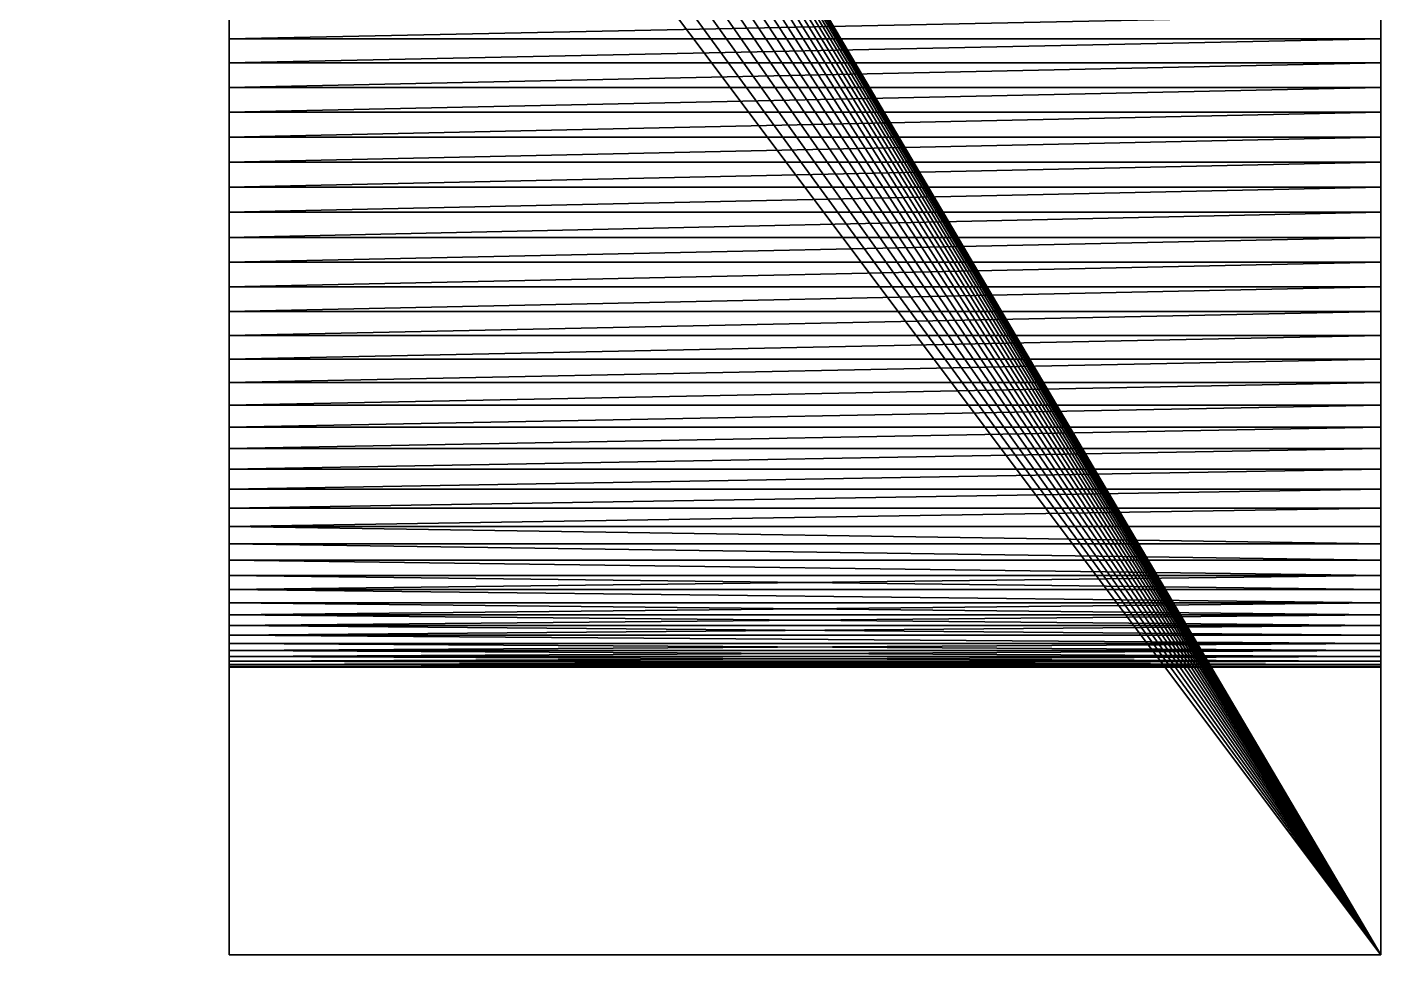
# Model space of a CAD drawing. Header units: millimetres. Extents: x 2854 to 3045, y 1707 to 1839.
# Drawn here: x 2925.227 to 2928.753, y 1801.224 to 1803.641 of the extents above; entities that cross this region are included whole.
import ezdxf

# ---------------------------------------------------------------- set-up
doc = ezdxf.new("R2010")
doc.units = ezdxf.units.MM

# ---------------------------------------------------------------- blocks, each defined once
blk = doc.blocks.new('Mastil_3_AUX')
at = {"color": 250, "true_color": 0x1e1e1e}
for p, q in [((19, 9.5), (12.8981, 9.5)), ((19, 9.5, 10), (12.8981, 9.5, 10)), ((16.7401, 6.5, 3.7773), (16.7401, 9.5, 3.7773)), ((17.2599, 6.5, 6.2227), (17.2599, 9.5, 6.2227)), ((18.0113, 6.5, 4.2653), (18.0113, 9.5, 4.2653)), ((19, 9.5), (19, 6.5)), ((19, 9.5, 10), (19, 6.5, 10)), ((19, 9.5), (19, 9.5, 10)), ((19, 6.5), (15, 6.5)), ((19, 6.5, 10), (15, 6.5, 10)), ((19, 6.5), (19, 6.5, 10))]:
    blk.add_line(p, q, dxfattribs=at)
for p, q in [((16.6137, 6.5, 6.1888), (16.6137, 9.5, 6.1888)), ((16.6137, 6.5, 3.8112), (16.6137, 9.5, 3.8112)), ((16.6765, 6.5, 6.2074), (16.6765, 9.5, 6.2074)), ((16.6765, 6.5, 3.7926), (16.6765, 9.5, 3.7926)), ((16.7401, 6.5, 6.2227), (16.7401, 9.5, 6.2227)), ((16.8045, 6.5, 6.2346), (16.8045, 9.5, 6.2346)), ((16.8045, 6.5, 3.7654), (16.8045, 9.5, 3.7654)), ((16.8693, 6.5, 6.2432), (16.8693, 9.5, 6.2432)), ((16.8693, 6.5, 3.7568), (16.8693, 9.5, 3.7568)), ((16.9346, 6.5, 6.2483), (16.9346, 9.5, 6.2483)), ((16.9346, 6.5, 3.7517), (16.9346, 9.5, 3.7517)), ((17, 6.5, 6.25), (17, 9.5, 6.25)), ((17, 6.5, 3.75), (17, 9.5, 3.75)), ((17.0654, 6.5, 6.2483), (17.0654, 9.5, 6.2483)), ((17.0654, 6.5, 3.7517), (17.0654, 9.5, 3.7517)), ((17.1307, 6.5, 6.2432), (17.1307, 9.5, 6.2432)), ((17.1307, 6.5, 3.7568), (17.1307, 9.5, 3.7568)), ((17.1955, 6.5, 6.2346), (17.1955, 9.5, 6.2346)), ((17.1955, 6.5, 3.7654), (17.1955, 9.5, 3.7654)), ((17.2599, 6.5, 3.7773), (17.2599, 9.5, 3.7773)), ((17.3235, 6.5, 6.2074), (17.3235, 9.5, 6.2074)), ((17.3235, 6.5, 3.7926), (17.3235, 9.5, 3.7926)), ((17.3863, 6.5, 6.1888), (17.3863, 9.5, 6.1888)), ((17.3863, 6.5, 3.8112), (17.3863, 9.5, 3.8112)), ((17.448, 6.5, 6.167), (17.448, 9.5, 6.167)), ((17.448, 6.5, 3.833), (17.448, 9.5, 3.833)), ((17.5084, 6.5, 6.1419), (17.5084, 9.5, 6.1419)), ((17.5084, 6.5, 3.8581), (17.5084, 9.5, 3.8581)), ((17.5675, 6.5, 6.1138), (17.5675, 9.5, 6.1138)), ((17.5675, 6.5, 3.8862), (17.5675, 9.5, 3.8862)), ((17.625, 6.5, 3.9175), (17.625, 9.5, 3.9175)), ((17.6808, 6.5, 6.0483), (17.6808, 9.5, 6.0483)), ((17.6808, 6.5, 3.9517), (17.6808, 9.5, 3.9517)), ((17.7347, 6.5, 6.0113), (17.7347, 9.5, 6.0113)), ((17.7347, 6.5, 3.9887), (17.7347, 9.5, 3.9887)), ((17.7867, 6.5, 5.9714), (17.7867, 9.5, 5.9714)), ((17.7867, 6.5, 4.0286), (17.7867, 9.5, 4.0286)), ((17.8364, 6.5, 5.9289), (17.8364, 9.5, 5.9289)), ((17.8364, 6.5, 4.0711), (17.8364, 9.5, 4.0711)), ((17.8839, 6.5, 5.8839), (17.8839, 9.5, 5.8839)), ((17.8839, 6.5, 4.1161), (17.8839, 9.5, 4.1161)), ((17.9289, 6.5, 5.8364), (17.9289, 9.5, 5.8364)), ((17.9289, 6.5, 4.1636), (17.9289, 9.5, 4.1636)), ((17.9714, 6.5, 5.7867), (17.9714, 9.5, 5.7867)), ((17.9714, 6.5, 4.2133), (17.9714, 9.5, 4.2133)), ((18.0113, 6.5, 5.7347), (18.0113, 9.5, 5.7347)), ((18.0483, 6.5, 5.6808), (18.0483, 9.5, 5.6808)), ((18.0483, 6.5, 4.3192), (18.0483, 9.5, 4.3192)), ((18.0825, 6.5, 5.625), (18.0825, 9.5, 5.625)), ((18.0825, 6.5, 4.375), (18.0825, 9.5, 4.375)), ((18.1138, 6.5, 5.5675), (18.1138, 9.5, 5.5675)), ((18.1138, 6.5, 4.4325), (18.1138, 9.5, 4.4325)), ((18.1419, 6.5, 5.5084), (18.1419, 9.5, 5.5084)), ((18.1419, 6.5, 4.4916), (18.1419, 9.5, 4.4916)), ((18.167, 6.5, 5.448), (18.167, 9.5, 5.448)), ((18.167, 6.5, 4.552), (18.167, 9.5, 4.552)), ((18.1888, 6.5, 5.3863), (18.1888, 9.5, 5.3863)), ((18.1888, 6.5, 4.6137), (18.1888, 9.5, 4.6137)), ((18.2074, 6.5, 5.3235), (18.2074, 9.5, 5.3235)), ((18.2074, 6.5, 4.6765), (18.2074, 9.5, 4.6765)), ((18.2227, 6.5, 5.2599), (18.2227, 9.5, 5.2599)), ((18.2227, 6.5, 4.7401), (18.2227, 9.5, 4.7401)), ((18.2346, 6.5, 4.8045), (18.2346, 9.5, 4.8045)), ((18.2346, 6.5, 5.1955), (18.2346, 9.5, 5.1955)), ((18.2432, 6.5, 4.8693), (18.2432, 9.5, 4.8693)), ((18.2432, 6.5, 5.1307), (18.2432, 9.5, 5.1307)), ((18.2483, 6.5, 4.9346), (18.2483, 9.5, 4.9346)), ((18.2483, 6.5, 5.0654), (18.2483, 9.5, 5.0654)), ((18.25, 6.5, 5), (18.25, 9.5, 5))]:
    blk.add_line(p, q)
at = {"color": 3, "true_color": 0x00ff00}
blk.add_line((17.625, 6.5, 6.0825), (17.625, 9.5, 6.0825), dxfattribs=at)
at = {"color": 250, "true_color": 0x1e1e1e, "extrusion": (4.05712e-12, 1, -7.46923e-14)}
for centre in [(-17, 5, 9.5), (-17, 5, 6.5)]:
    blk.add_circle(centre, 1.25, dxfattribs=at)
at = {"color": 250, "true_color": 0x1e1e1e}
mesh = blk.add_polyface(dxfattribs=at)
corners = [(11.3045, 4.0307), (11.3457, 6.7843), (11.3458, 4.1269), (11.5355, 6.9645), (11.3897, 4.222), (11.436, 4.316), (11.4847, 4.4086), (11.5359, 4.5), (11.7157, 7.1543), (11.5894, 4.59), (11.6453, 4.6786), (11.7035, 4.7656), (11.7639, 4.8511), (11.8857, 7.3534), (11.8266, 4.935), (11.8914, 5.0173), (12.0451, 7.5611), (11.9584, 5.0978), (12.0274, 5.1765), (12.0985, 5.2534), (12.1934, 7.7768), (12.1716, 5.3284), (12.2466, 5.4015), (12.3301, 8), (12.3235, 5.4726), (12.4022, 5.5416), (12.455, 8.23), (12.4827, 5.6086), (12.5677, 8.4663), (12.565, 5.6734), (12.6489, 5.7361), (12.6679, 8.7082), (12.7344, 5.7965), (12.7553, 8.9549), (12.8214, 5.8547), (12.8296, 9.2059), (12.91, 5.9106), (12.8907, 9.4604), (12.8981, 9.5), (13, 5.9641), (19, 9.5), (13.0914, 6.0153), (13.184, 6.064), (13.278, 6.1103), (13.3731, 6.1542), (13.4693, 6.1955), (13.5665, 6.2343), (13.6648, 6.2706), (13.7639, 6.3042), (13.8639, 6.3353), (13.9647, 6.3637), (14.0662, 6.3895), (14.1684, 6.4126), (14.2711, 6.433), (14.3743, 6.4508), (14.4779, 6.4658), (14.5819, 6.4781), (14.6862, 6.4877), (14.7907, 6.4945), (14.8953, 6.4986), (15, 6.5), (19, 6.5)]
mesh.append_faces([[corners[k] for k in face] for face in [(60, 40, 61)]], dxfattribs={"vtx0": -1, "color": 250})
mesh.append_faces([[corners[k] for k in face] for face in [(0, 1, 2), (2, 3, 4), (4, 3, 5), (5, 3, 6), (6, 3, 7), (7, 8, 9), (9, 8, 10), (10, 8, 11), (11, 8, 12), (12, 13, 14), (14, 13, 15), (15, 16, 17), (17, 16, 18), (18, 16, 19), (19, 20, 21), (21, 20, 22), (22, 23, 24), (24, 23, 25), (25, 26, 27), (27, 28, 29), (29, 28, 30), (30, 31, 32), (32, 33, 34), (34, 35, 36), (36, 38, 39), (39, 40, 41), (41, 40, 42), (42, 40, 43), (43, 40, 44), (44, 40, 45), (45, 40, 46), (46, 40, 47), (47, 40, 48), (48, 40, 49), (49, 40, 50), (50, 40, 51), (51, 40, 52), (52, 40, 53), (53, 40, 54), (54, 40, 55), (55, 40, 56), (56, 40, 57), (57, 40, 58), (58, 40, 59), (59, 40, 60)]], dxfattribs={"vtx0": -1, "vtx1": -1, "color": 250})
mesh.append_faces([[corners[k] for k in face] for face in [(2, 1, 3), (7, 3, 8), (12, 8, 13), (15, 13, 16), (19, 16, 20), (22, 20, 23), (25, 23, 26), (27, 26, 28), (30, 28, 31), (32, 31, 33), (34, 33, 35), (36, 35, 37), (36, 37, 38), (39, 38, 40)]], dxfattribs={"vtx0": -1, "vtx2": -1, "color": 250})
mesh = blk.add_polyface(dxfattribs=at)
corners = [(11.3457, 6.7843, 10), (11.3045, 4.0307, 10), (11.3458, 4.1269, 10), (11.5355, 6.9645, 10), (11.3897, 4.222, 10), (11.436, 4.316, 10), (11.4847, 4.4086, 10), (11.5359, 4.5, 10), (11.7157, 7.1543, 10), (11.5894, 4.59, 10), (11.6453, 4.6786, 10), (11.7035, 4.7656, 10), (11.7639, 4.8511, 10), (11.8857, 7.3534, 10), (11.8266, 4.935, 10), (11.8914, 5.0173, 10), (12.0451, 7.5611, 10), (11.9584, 5.0978, 10), (12.0274, 5.1765, 10), (12.0985, 5.2534, 10), (12.1934, 7.7768, 10), (12.1716, 5.3284, 10), (12.2466, 5.4015, 10), (12.3301, 8, 10), (12.3235, 5.4726, 10), (12.4022, 5.5416, 10), (12.455, 8.23, 10), (12.4827, 5.6086, 10), (12.5677, 8.4663, 10), (12.565, 5.6734, 10), (12.6489, 5.7361, 10), (12.6679, 8.7082, 10), (12.7344, 5.7965, 10), (12.7553, 8.9549, 10), (12.8214, 5.8547, 10), (12.8296, 9.2059, 10), (12.91, 5.9106, 10), (12.8907, 9.4604, 10), (12.8981, 9.5, 10), (13, 5.9641, 10), (19, 9.5, 10), (13.0914, 6.0153, 10), (13.184, 6.064, 10), (13.278, 6.1103, 10), (13.3731, 6.1542, 10), (13.4693, 6.1955, 10), (13.5665, 6.2343, 10), (13.6648, 6.2706, 10), (13.7639, 6.3042, 10), (13.8639, 6.3353, 10), (13.9647, 6.3637, 10), (14.0662, 6.3895, 10), (14.1684, 6.4126, 10), (14.2711, 6.433, 10), (14.3743, 6.4508, 10), (14.4779, 6.4658, 10), (14.5819, 6.4781, 10), (14.6862, 6.4877, 10), (14.7907, 6.4945, 10), (14.8953, 6.4986, 10), (15, 6.5, 10), (19, 6.5, 10)]
mesh.append_faces([[corners[k] for k in face] for face in [(40, 60, 61)]], dxfattribs={"vtx0": -1, "color": 250})
mesh.append_faces([[corners[k] for k in face] for face in [(0, 2, 3), (3, 7, 8), (8, 12, 13), (13, 15, 16), (16, 19, 20), (20, 22, 23), (23, 25, 26), (26, 27, 28), (28, 30, 31), (31, 32, 33), (33, 34, 35), (35, 36, 37), (37, 36, 38), (38, 39, 40)]], dxfattribs={"vtx0": -1, "vtx1": -1, "color": 250})
mesh.append_faces([[corners[k] for k in face] for face in [(0, 1, 2), (3, 2, 4), (3, 4, 5), (3, 5, 6), (3, 6, 7), (8, 7, 9), (8, 9, 10), (8, 10, 11), (8, 11, 12), (13, 12, 14), (13, 14, 15), (16, 15, 17), (16, 17, 18), (16, 18, 19), (20, 19, 21), (20, 21, 22), (23, 22, 24), (23, 24, 25), (26, 25, 27), (28, 27, 29), (28, 29, 30), (31, 30, 32), (33, 32, 34), (35, 34, 36), (38, 36, 39), (40, 39, 41), (40, 41, 42), (40, 42, 43), (40, 43, 44), (40, 44, 45), (40, 45, 46), (40, 46, 47), (40, 47, 48), (40, 48, 49), (40, 49, 50), (40, 50, 51), (40, 51, 52), (40, 52, 53), (40, 53, 54), (40, 54, 55), (40, 55, 56), (40, 56, 57), (40, 57, 58), (40, 58, 59), (40, 59, 60)]], dxfattribs={"vtx0": -1, "vtx2": -1, "color": 250})
mesh = blk.add_polyface(dxfattribs=at)
corners = [(12.8981, 9.5), (16.9346, 9.5, 3.7517), (17, 9.5, 3.75), (16.8693, 9.5, 3.7568), (16.8045, 9.5, 3.7654), (16.7401, 9.5, 3.7773), (16.6765, 9.5, 3.7926), (16.6137, 9.5, 3.8112), (16.552, 9.5, 3.833), (16.4916, 9.5, 3.8581), (16.4325, 9.5, 3.8862), (16.375, 9.5, 3.9175), (16.3192, 9.5, 3.9517), (16.2653, 9.5, 3.9887), (16.2133, 9.5, 4.0286), (16.1636, 9.5, 4.0711), (16.1161, 9.5, 4.1161), (16.0711, 9.5, 4.1636), (16.0286, 9.5, 4.2133), (15.9887, 9.5, 4.2653), (15.9517, 9.5, 4.3192), (15.9175, 9.5, 4.375), (15.8862, 9.5, 4.4325), (12.8981, 9.5, 10), (15.8581, 9.5, 4.4916), (15.833, 9.5, 4.552), (15.8112, 9.5, 4.6137), (15.7926, 9.5, 4.6765), (15.7773, 9.5, 4.7401), (15.7654, 9.5, 4.8045), (15.7568, 9.5, 4.8693), (15.7517, 9.5, 4.9346), (15.75, 9.5, 5), (15.7517, 9.5, 5.0654), (15.7568, 9.5, 5.1307), (15.7654, 9.5, 5.1955), (15.7773, 9.5, 5.2599), (15.7926, 9.5, 5.3235), (15.8112, 9.5, 5.3863), (15.833, 9.5, 5.448), (15.8581, 9.5, 5.5084), (15.8862, 9.5, 5.5675), (15.9175, 9.5, 5.625), (15.9517, 9.5, 5.6808), (15.9887, 9.5, 5.7347), (16.0286, 9.5, 5.7867), (16.0711, 9.5, 5.8364), (16.1161, 9.5, 5.8839), (16.1636, 9.5, 5.9289), (16.2133, 9.5, 5.9714), (16.2653, 9.5, 6.0113), (16.3192, 9.5, 6.0483), (16.375, 9.5, 6.0825), (16.4325, 9.5, 6.1138), (16.4916, 9.5, 6.1419), (16.552, 9.5, 6.167), (16.6137, 9.5, 6.1888), (16.6765, 9.5, 6.2074), (16.7401, 9.5, 6.2227), (16.8045, 9.5, 6.2346), (16.8693, 9.5, 6.2432), (16.9346, 9.5, 6.2483), (17, 9.5, 6.25), (19, 9.5, 10), (19, 9.5), (18.2346, 9.5, 4.8045), (18.2227, 9.5, 4.7401), (18.2074, 9.5, 4.6765), (18.1888, 9.5, 4.6137), (18.167, 9.5, 4.552), (18.1419, 9.5, 4.4916), (18.1138, 9.5, 4.4325), (18.0825, 9.5, 4.375), (18.0483, 9.5, 4.3192), (18.0113, 9.5, 4.2653), (17.9714, 9.5, 4.2133), (17.9289, 9.5, 4.1636), (17.8839, 9.5, 4.1161), (17.8364, 9.5, 4.0711), (17.7867, 9.5, 4.0286), (17.7347, 9.5, 3.9887), (17.6808, 9.5, 3.9517), (17.625, 9.5, 3.9175), (17.5675, 9.5, 3.8862), (17.5084, 9.5, 3.8581), (17.448, 9.5, 3.833), (17.3863, 9.5, 3.8112), (17.3235, 9.5, 3.7926), (17.2599, 9.5, 3.7773), (17.1955, 9.5, 3.7654), (17.1307, 9.5, 3.7568), (17.0654, 9.5, 3.7517), (18.2432, 9.5, 4.8693), (18.2483, 9.5, 4.9346), (18.25, 9.5, 5), (18.2483, 9.5, 5.0654), (18.2432, 9.5, 5.1307), (18.2346, 9.5, 5.1955), (18.2227, 9.5, 5.2599), (18.2074, 9.5, 5.3235), (18.1888, 9.5, 5.3863), (18.167, 9.5, 5.448), (18.1419, 9.5, 5.5084), (18.1138, 9.5, 5.5675), (18.0825, 9.5, 5.625), (18.0483, 9.5, 5.6808), (18.0113, 9.5, 5.7347), (17.9714, 9.5, 5.7867), (17.9289, 9.5, 5.8364), (17.8839, 9.5, 5.8839), (17.8364, 9.5, 5.9289), (17.7867, 9.5, 5.9714), (17.7347, 9.5, 6.0113), (17.6808, 9.5, 6.0483), (17.625, 9.5, 6.0825), (17.5675, 9.5, 6.1138), (17.5084, 9.5, 6.1419), (17.448, 9.5, 6.167), (17.3863, 9.5, 6.1888), (17.3235, 9.5, 6.2074), (17.2599, 9.5, 6.2227), (17.1955, 9.5, 6.2346), (17.1307, 9.5, 6.2432), (17.0654, 9.5, 6.2483)]
mesh.append_faces([[corners[k] for k in face] for face in [(1, 0, 3), (3, 0, 4), (4, 0, 5), (5, 0, 6), (6, 0, 7), (7, 0, 8), (8, 0, 9), (9, 0, 10), (10, 0, 11), (11, 0, 12), (12, 0, 13), (13, 0, 14), (14, 0, 15), (15, 0, 16), (16, 0, 17), (17, 0, 18), (18, 0, 19), (19, 0, 20), (20, 0, 21), (21, 0, 22), (22, 23, 24), (24, 23, 25), (25, 23, 26), (26, 23, 27), (27, 23, 28), (28, 23, 29), (29, 23, 30), (30, 23, 31), (31, 23, 32), (32, 23, 33), (33, 23, 34), (34, 23, 35), (35, 23, 36), (36, 23, 37), (37, 23, 38), (38, 23, 39), (39, 23, 40), (40, 23, 41), (41, 23, 42), (42, 23, 43), (43, 23, 44), (44, 23, 45), (45, 23, 46), (46, 23, 47), (47, 23, 48), (48, 23, 49), (49, 23, 50), (50, 23, 51), (51, 23, 52), (52, 23, 53), (53, 23, 54), (54, 23, 55), (55, 23, 56), (56, 23, 57), (57, 23, 58), (58, 23, 59), (59, 23, 60), (60, 23, 61), (61, 23, 62), (64, 65, 63), (65, 64, 66), (66, 64, 67), (67, 64, 68), (68, 64, 69), (69, 64, 70), (70, 64, 71), (71, 64, 72), (72, 64, 73), (73, 64, 74), (74, 64, 75), (75, 64, 76), (76, 64, 77), (77, 64, 78), (78, 64, 79), (79, 0, 80), (80, 0, 81), (81, 0, 82), (82, 0, 83), (83, 0, 84), (84, 0, 85), (85, 0, 86), (86, 0, 87), (87, 0, 88), (88, 0, 89), (89, 0, 90), (90, 0, 91), (91, 0, 2)]], dxfattribs={"vtx0": -1, "vtx1": -1, "color": 250})
mesh.append_faces([[corners[k] for k in face] for face in [(0, 1, 2), (22, 0, 23), (62, 23, 63), (79, 64, 0), (63, 65, 92), (63, 92, 93), (63, 93, 94), (63, 94, 95), (63, 95, 96), (63, 96, 97), (63, 97, 98), (63, 98, 99), (63, 99, 100), (63, 100, 101), (63, 101, 102), (63, 102, 103), (63, 103, 104), (63, 104, 105), (63, 105, 106), (63, 106, 107), (63, 107, 108), (63, 108, 109), (63, 109, 110), (63, 110, 111), (63, 111, 112), (63, 112, 113), (63, 113, 114), (63, 114, 115), (63, 115, 116), (63, 116, 117), (63, 117, 118), (63, 118, 119), (63, 119, 120), (63, 120, 121), (63, 121, 122), (63, 122, 123), (63, 123, 62)]], dxfattribs={"vtx0": -1, "vtx2": -1, "color": 250})
mesh = blk.add_polyface(dxfattribs=at)
corners = [(16.552, 9.5, 6.167), (16.6137, 6.5, 6.1888), (16.552, 6.5, 6.167), (16.6137, 9.5, 6.1888)]
mesh.append_faces([[corners[k] for k in face] for face in [(0, 1, 2), (1, 0, 3)]], dxfattribs={"vtx0": -1, "color": 250})
mesh = blk.add_polyface(dxfattribs=at)
corners = [(16.6137, 6.5, 3.8112), (16.552, 9.5, 3.833), (16.552, 6.5, 3.833), (16.6137, 9.5, 3.8112)]
mesh.append_faces([[corners[k] for k in face] for face in [(0, 1, 2), (1, 0, 3)]], dxfattribs={"vtx0": -1, "color": 250})
mesh = blk.add_polyface(dxfattribs=at)
corners = [(16.6137, 9.5, 6.1888), (16.6765, 6.5, 6.2074), (16.6137, 6.5, 6.1888), (16.6765, 9.5, 6.2074)]
mesh.append_faces([[corners[k] for k in face] for face in [(0, 1, 2), (1, 0, 3)]], dxfattribs={"vtx0": -1, "color": 250})
mesh = blk.add_polyface(dxfattribs=at)
corners = [(16.6765, 6.5, 3.7926), (16.6137, 9.5, 3.8112), (16.6137, 6.5, 3.8112), (16.6765, 9.5, 3.7926)]
mesh.append_faces([[corners[k] for k in face] for face in [(0, 1, 2), (1, 0, 3)]], dxfattribs={"vtx0": -1, "color": 250})
mesh = blk.add_polyface(dxfattribs=at)
corners = [(16.6765, 9.5, 6.2074), (16.7401, 6.5, 6.2227), (16.6765, 6.5, 6.2074), (16.7401, 9.5, 6.2227)]
mesh.append_faces([[corners[k] for k in face] for face in [(0, 1, 2), (1, 0, 3)]], dxfattribs={"vtx0": -1, "color": 250})
mesh = blk.add_polyface(dxfattribs=at)
corners = [(16.7401, 6.5, 3.7773), (16.6765, 9.5, 3.7926), (16.6765, 6.5, 3.7926), (16.7401, 9.5, 3.7773)]
mesh.append_faces([[corners[k] for k in face] for face in [(0, 1, 2), (1, 0, 3)]], dxfattribs={"vtx0": -1, "color": 250})
mesh = blk.add_polyface(dxfattribs=at)
corners = [(16.7401, 9.5, 6.2227), (16.8045, 6.5, 6.2346), (16.7401, 6.5, 6.2227), (16.8045, 9.5, 6.2346)]
mesh.append_faces([[corners[k] for k in face] for face in [(0, 1, 2), (1, 0, 3)]], dxfattribs={"vtx0": -1, "color": 250})
mesh = blk.add_polyface(dxfattribs=at)
corners = [(16.8045, 6.5, 3.7654), (16.7401, 9.5, 3.7773), (16.7401, 6.5, 3.7773), (16.8045, 9.5, 3.7654)]
mesh.append_faces([[corners[k] for k in face] for face in [(0, 1, 2), (1, 0, 3)]], dxfattribs={"vtx0": -1, "color": 250})
mesh = blk.add_polyface(dxfattribs=at)
corners = [(16.8045, 9.5, 6.2346), (16.8693, 6.5, 6.2432), (16.8045, 6.5, 6.2346), (16.8693, 9.5, 6.2432)]
mesh.append_faces([[corners[k] for k in face] for face in [(0, 1, 2), (1, 0, 3)]], dxfattribs={"vtx0": -1, "color": 250})
mesh = blk.add_polyface(dxfattribs=at)
corners = [(16.8693, 6.5, 3.7568), (16.8045, 9.5, 3.7654), (16.8045, 6.5, 3.7654), (16.8693, 9.5, 3.7568)]
mesh.append_faces([[corners[k] for k in face] for face in [(0, 1, 2), (1, 0, 3)]], dxfattribs={"vtx0": -1, "color": 250})
mesh = blk.add_polyface(dxfattribs=at)
corners = [(16.8693, 9.5, 6.2432), (16.9346, 6.5, 6.2483), (16.8693, 6.5, 6.2432), (16.9346, 9.5, 6.2483)]
mesh.append_faces([[corners[k] for k in face] for face in [(0, 1, 2), (1, 0, 3)]], dxfattribs={"vtx0": -1, "color": 250})
mesh = blk.add_polyface(dxfattribs=at)
corners = [(16.9346, 6.5, 3.7517), (16.8693, 9.5, 3.7568), (16.8693, 6.5, 3.7568), (16.9346, 9.5, 3.7517)]
mesh.append_faces([[corners[k] for k in face] for face in [(0, 1, 2), (1, 0, 3)]], dxfattribs={"vtx0": -1, "color": 250})
mesh = blk.add_polyface(dxfattribs=at)
corners = [(16.9346, 9.5, 6.2483), (17, 6.5, 6.25), (16.9346, 6.5, 6.2483), (17, 9.5, 6.25)]
mesh.append_faces([[corners[k] for k in face] for face in [(0, 1, 2), (1, 0, 3)]], dxfattribs={"vtx0": -1, "color": 250})
mesh = blk.add_polyface(dxfattribs=at)
corners = [(17, 6.5, 3.75), (16.9346, 9.5, 3.7517), (16.9346, 6.5, 3.7517), (17, 9.5, 3.75)]
mesh.append_faces([[corners[k] for k in face] for face in [(0, 1, 2), (1, 0, 3)]], dxfattribs={"vtx0": -1, "color": 250})
mesh = blk.add_polyface(dxfattribs=at)
corners = [(17, 9.5, 6.25), (17.0654, 6.5, 6.2483), (17, 6.5, 6.25), (17.0654, 9.5, 6.2483)]
mesh.append_faces([[corners[k] for k in face] for face in [(0, 1, 2), (1, 0, 3)]], dxfattribs={"vtx0": -1, "color": 250})
mesh = blk.add_polyface(dxfattribs=at)
corners = [(17.0654, 6.5, 3.7517), (17, 9.5, 3.75), (17, 6.5, 3.75), (17.0654, 9.5, 3.7517)]
mesh.append_faces([[corners[k] for k in face] for face in [(0, 1, 2), (1, 0, 3)]], dxfattribs={"vtx0": -1, "color": 250})
mesh = blk.add_polyface(dxfattribs=at)
corners = [(17.0654, 9.5, 6.2483), (17.1307, 6.5, 6.2432), (17.0654, 6.5, 6.2483), (17.1307, 9.5, 6.2432)]
mesh.append_faces([[corners[k] for k in face] for face in [(0, 1, 2), (1, 0, 3)]], dxfattribs={"vtx0": -1, "color": 250})
mesh = blk.add_polyface(dxfattribs=at)
corners = [(17.1307, 6.5, 3.7568), (17.0654, 9.5, 3.7517), (17.0654, 6.5, 3.7517), (17.1307, 9.5, 3.7568)]
mesh.append_faces([[corners[k] for k in face] for face in [(0, 1, 2), (1, 0, 3)]], dxfattribs={"vtx0": -1, "color": 250})
mesh = blk.add_polyface(dxfattribs=at)
corners = [(17.1307, 9.5, 6.2432), (17.1955, 6.5, 6.2346), (17.1307, 6.5, 6.2432), (17.1955, 9.5, 6.2346)]
mesh.append_faces([[corners[k] for k in face] for face in [(0, 1, 2), (1, 0, 3)]], dxfattribs={"vtx0": -1, "color": 250})
mesh = blk.add_polyface(dxfattribs=at)
corners = [(17.1955, 6.5, 3.7654), (17.1307, 9.5, 3.7568), (17.1307, 6.5, 3.7568), (17.1955, 9.5, 3.7654)]
mesh.append_faces([[corners[k] for k in face] for face in [(0, 1, 2), (1, 0, 3)]], dxfattribs={"vtx0": -1, "color": 250})
mesh = blk.add_polyface(dxfattribs=at)
corners = [(17.1955, 9.5, 6.2346), (17.2599, 6.5, 6.2227), (17.1955, 6.5, 6.2346), (17.2599, 9.5, 6.2227)]
mesh.append_faces([[corners[k] for k in face] for face in [(0, 1, 2), (1, 0, 3)]], dxfattribs={"vtx0": -1, "color": 250})
mesh = blk.add_polyface(dxfattribs=at)
corners = [(17.2599, 6.5, 3.7773), (17.1955, 9.5, 3.7654), (17.1955, 6.5, 3.7654), (17.2599, 9.5, 3.7773)]
mesh.append_faces([[corners[k] for k in face] for face in [(0, 1, 2), (1, 0, 3)]], dxfattribs={"vtx0": -1, "color": 250})
mesh = blk.add_polyface(dxfattribs=at)
corners = [(17.2599, 9.5, 6.2227), (17.3235, 6.5, 6.2074), (17.2599, 6.5, 6.2227), (17.3235, 9.5, 6.2074)]
mesh.append_faces([[corners[k] for k in face] for face in [(0, 1, 2), (1, 0, 3)]], dxfattribs={"vtx0": -1, "color": 250})
mesh = blk.add_polyface(dxfattribs=at)
corners = [(17.3235, 6.5, 3.7926), (17.2599, 9.5, 3.7773), (17.2599, 6.5, 3.7773), (17.3235, 9.5, 3.7926)]
mesh.append_faces([[corners[k] for k in face] for face in [(0, 1, 2), (1, 0, 3)]], dxfattribs={"vtx0": -1, "color": 250})
mesh = blk.add_polyface(dxfattribs=at)
corners = [(17.3235, 9.5, 6.2074), (17.3863, 6.5, 6.1888), (17.3235, 6.5, 6.2074), (17.3863, 9.5, 6.1888)]
mesh.append_faces([[corners[k] for k in face] for face in [(0, 1, 2), (1, 0, 3)]], dxfattribs={"vtx0": -1, "color": 250})
mesh = blk.add_polyface(dxfattribs=at)
corners = [(17.3863, 6.5, 3.8112), (17.3235, 9.5, 3.7926), (17.3235, 6.5, 3.7926), (17.3863, 9.5, 3.8112)]
mesh.append_faces([[corners[k] for k in face] for face in [(0, 1, 2), (1, 0, 3)]], dxfattribs={"vtx0": -1, "color": 250})
mesh = blk.add_polyface(dxfattribs=at)
corners = [(17.3863, 9.5, 6.1888), (17.448, 6.5, 6.167), (17.3863, 6.5, 6.1888), (17.448, 9.5, 6.167)]
mesh.append_faces([[corners[k] for k in face] for face in [(0, 1, 2), (1, 0, 3)]], dxfattribs={"vtx0": -1, "color": 250})
mesh = blk.add_polyface(dxfattribs=at)
corners = [(17.448, 6.5, 3.833), (17.3863, 9.5, 3.8112), (17.3863, 6.5, 3.8112), (17.448, 9.5, 3.833)]
mesh.append_faces([[corners[k] for k in face] for face in [(0, 1, 2), (1, 0, 3)]], dxfattribs={"vtx0": -1, "color": 250})
mesh = blk.add_polyface(dxfattribs=at)
corners = [(17.448, 9.5, 6.167), (17.5084, 6.5, 6.1419), (17.448, 6.5, 6.167), (17.5084, 9.5, 6.1419)]
mesh.append_faces([[corners[k] for k in face] for face in [(0, 1, 2), (1, 0, 3)]], dxfattribs={"vtx0": -1, "color": 250})
mesh = blk.add_polyface(dxfattribs=at)
corners = [(17.5084, 6.5, 3.8581), (17.448, 9.5, 3.833), (17.448, 6.5, 3.833), (17.5084, 9.5, 3.8581)]
mesh.append_faces([[corners[k] for k in face] for face in [(0, 1, 2), (1, 0, 3)]], dxfattribs={"vtx0": -1, "color": 250})
mesh = blk.add_polyface(dxfattribs=at)
corners = [(17.5084, 9.5, 6.1419), (17.5675, 6.5, 6.1138), (17.5084, 6.5, 6.1419), (17.5675, 9.5, 6.1138)]
mesh.append_faces([[corners[k] for k in face] for face in [(0, 1, 2), (1, 0, 3)]], dxfattribs={"vtx0": -1, "color": 250})
mesh = blk.add_polyface(dxfattribs=at)
corners = [(17.5675, 6.5, 3.8862), (17.5084, 9.5, 3.8581), (17.5084, 6.5, 3.8581), (17.5675, 9.5, 3.8862)]
mesh.append_faces([[corners[k] for k in face] for face in [(0, 1, 2), (1, 0, 3)]], dxfattribs={"vtx0": -1, "color": 250})
mesh = blk.add_polyface(dxfattribs=at)
corners = [(17.5675, 9.5, 6.1138), (17.625, 6.5, 6.0825), (17.5675, 6.5, 6.1138), (17.625, 9.5, 6.0825)]
mesh.append_faces([[corners[k] for k in face] for face in [(0, 1, 2), (1, 0, 3)]], dxfattribs={"vtx0": -1, "color": 250})
mesh = blk.add_polyface(dxfattribs=at)
corners = [(17.625, 6.5, 3.9175), (17.5675, 9.5, 3.8862), (17.5675, 6.5, 3.8862), (17.625, 9.5, 3.9175)]
mesh.append_faces([[corners[k] for k in face] for face in [(0, 1, 2), (1, 0, 3)]], dxfattribs={"vtx0": -1, "color": 250})
mesh = blk.add_polyface(dxfattribs=at)
corners = [(17.625, 9.5, 6.0825), (17.6808, 6.5, 6.0483), (17.625, 6.5, 6.0825), (17.6808, 9.5, 6.0483)]
mesh.append_faces([[corners[k] for k in face] for face in [(0, 1, 2), (1, 0, 3)]], dxfattribs={"vtx0": -1, "color": 250})
mesh = blk.add_polyface(dxfattribs=at)
corners = [(17.6808, 6.5, 3.9517), (17.625, 9.5, 3.9175), (17.625, 6.5, 3.9175), (17.6808, 9.5, 3.9517)]
mesh.append_faces([[corners[k] for k in face] for face in [(0, 1, 2), (1, 0, 3)]], dxfattribs={"vtx0": -1, "color": 250})
mesh = blk.add_polyface(dxfattribs=at)
corners = [(17.6808, 9.5, 6.0483), (17.7347, 6.5, 6.0113), (17.6808, 6.5, 6.0483), (17.7347, 9.5, 6.0113)]
mesh.append_faces([[corners[k] for k in face] for face in [(0, 1, 2), (1, 0, 3)]], dxfattribs={"vtx0": -1, "color": 250})
mesh = blk.add_polyface(dxfattribs=at)
corners = [(17.7347, 6.5, 3.9887), (17.6808, 9.5, 3.9517), (17.6808, 6.5, 3.9517), (17.7347, 9.5, 3.9887)]
mesh.append_faces([[corners[k] for k in face] for face in [(0, 1, 2), (1, 0, 3)]], dxfattribs={"vtx0": -1, "color": 250})
mesh = blk.add_polyface(dxfattribs=at)
corners = [(17.7347, 9.5, 6.0113), (17.7867, 6.5, 5.9714), (17.7347, 6.5, 6.0113), (17.7867, 9.5, 5.9714)]
mesh.append_faces([[corners[k] for k in face] for face in [(0, 1, 2), (1, 0, 3)]], dxfattribs={"vtx0": -1, "color": 250})
mesh = blk.add_polyface(dxfattribs=at)
corners = [(17.7867, 6.5, 4.0286), (17.7347, 9.5, 3.9887), (17.7347, 6.5, 3.9887), (17.7867, 9.5, 4.0286)]
mesh.append_faces([[corners[k] for k in face] for face in [(0, 1, 2), (1, 0, 3)]], dxfattribs={"vtx0": -1, "color": 250})
mesh = blk.add_polyface(dxfattribs=at)
corners = [(17.7867, 9.5, 5.9714), (17.8364, 6.5, 5.9289), (17.7867, 6.5, 5.9714), (17.8364, 9.5, 5.9289)]
mesh.append_faces([[corners[k] for k in face] for face in [(0, 1, 2), (1, 0, 3)]], dxfattribs={"vtx0": -1, "color": 250})
mesh = blk.add_polyface(dxfattribs=at)
corners = [(17.8364, 6.5, 4.0711), (17.7867, 9.5, 4.0286), (17.7867, 6.5, 4.0286), (17.8364, 9.5, 4.0711)]
mesh.append_faces([[corners[k] for k in face] for face in [(0, 1, 2), (1, 0, 3)]], dxfattribs={"vtx0": -1, "color": 250})
mesh = blk.add_polyface(dxfattribs=at)
corners = [(17.8364, 9.5, 5.9289), (17.8839, 6.5, 5.8839), (17.8364, 6.5, 5.9289), (17.8839, 9.5, 5.8839)]
mesh.append_faces([[corners[k] for k in face] for face in [(0, 1, 2), (1, 0, 3)]], dxfattribs={"vtx0": -1, "color": 250})
mesh = blk.add_polyface(dxfattribs=at)
corners = [(17.8839, 6.5, 4.1161), (17.8364, 9.5, 4.0711), (17.8364, 6.5, 4.0711), (17.8839, 9.5, 4.1161)]
mesh.append_faces([[corners[k] for k in face] for face in [(0, 1, 2), (1, 0, 3)]], dxfattribs={"vtx0": -1, "color": 250})
mesh = blk.add_polyface(dxfattribs=at)
corners = [(17.8839, 6.5, 5.8839), (17.9289, 9.5, 5.8364), (17.9289, 6.5, 5.8364), (17.8839, 9.5, 5.8839)]
mesh.append_faces([[corners[k] for k in face] for face in [(0, 1, 2), (1, 0, 3)]], dxfattribs={"vtx0": -1, "color": 250})
mesh = blk.add_polyface(dxfattribs=at)
corners = [(17.9289, 9.5, 4.1636), (17.8839, 6.5, 4.1161), (17.9289, 6.5, 4.1636), (17.8839, 9.5, 4.1161)]
mesh.append_faces([[corners[k] for k in face] for face in [(0, 1, 2), (1, 0, 3)]], dxfattribs={"vtx0": -1, "color": 250})
mesh = blk.add_polyface(dxfattribs=at)
corners = [(17.9289, 6.5, 5.8364), (17.9714, 9.5, 5.7867), (17.9714, 6.5, 5.7867), (17.9289, 9.5, 5.8364)]
mesh.append_faces([[corners[k] for k in face] for face in [(0, 1, 2), (1, 0, 3)]], dxfattribs={"vtx0": -1, "color": 250})
mesh = blk.add_polyface(dxfattribs=at)
corners = [(17.9714, 9.5, 4.2133), (17.9289, 6.5, 4.1636), (17.9714, 6.5, 4.2133), (17.9289, 9.5, 4.1636)]
mesh.append_faces([[corners[k] for k in face] for face in [(0, 1, 2), (1, 0, 3)]], dxfattribs={"vtx0": -1, "color": 250})
mesh = blk.add_polyface(dxfattribs=at)
corners = [(17.9714, 6.5, 5.7867), (18.0113, 9.5, 5.7347), (18.0113, 6.5, 5.7347), (17.9714, 9.5, 5.7867)]
mesh.append_faces([[corners[k] for k in face] for face in [(0, 1, 2), (1, 0, 3)]], dxfattribs={"vtx0": -1, "color": 250})
mesh = blk.add_polyface(dxfattribs=at)
corners = [(18.0113, 9.5, 4.2653), (17.9714, 6.5, 4.2133), (18.0113, 6.5, 4.2653), (17.9714, 9.5, 4.2133)]
mesh.append_faces([[corners[k] for k in face] for face in [(0, 1, 2), (1, 0, 3)]], dxfattribs={"vtx0": -1, "color": 250})
mesh = blk.add_polyface(dxfattribs=at)
corners = [(18.0113, 9.5, 5.7347), (18.0483, 6.5, 5.6808), (18.0113, 6.5, 5.7347), (18.0483, 9.5, 5.6808)]
mesh.append_faces([[corners[k] for k in face] for face in [(0, 1, 2), (1, 0, 3)]], dxfattribs={"vtx0": -1, "color": 250})
mesh = blk.add_polyface(dxfattribs=at)
corners = [(18.0483, 9.5, 4.3192), (18.0113, 6.5, 4.2653), (18.0483, 6.5, 4.3192), (18.0113, 9.5, 4.2653)]
mesh.append_faces([[corners[k] for k in face] for face in [(0, 1, 2), (1, 0, 3)]], dxfattribs={"vtx0": -1, "color": 250})
mesh = blk.add_polyface(dxfattribs=at)
corners = [(18.0483, 6.5, 5.6808), (18.0825, 9.5, 5.625), (18.0825, 6.5, 5.625), (18.0483, 9.5, 5.6808)]
mesh.append_faces([[corners[k] for k in face] for face in [(0, 1, 2), (1, 0, 3)]], dxfattribs={"vtx0": -1, "color": 250})
mesh = blk.add_polyface(dxfattribs=at)
corners = [(18.0825, 9.5, 4.375), (18.0483, 6.5, 4.3192), (18.0825, 6.5, 4.375), (18.0483, 9.5, 4.3192)]
mesh.append_faces([[corners[k] for k in face] for face in [(0, 1, 2), (1, 0, 3)]], dxfattribs={"vtx0": -1, "color": 250})
mesh = blk.add_polyface(dxfattribs=at)
corners = [(18.0825, 9.5, 5.625), (18.1138, 6.5, 5.5675), (18.0825, 6.5, 5.625), (18.1138, 9.5, 5.5675)]
mesh.append_faces([[corners[k] for k in face] for face in [(0, 1, 2), (1, 0, 3)]], dxfattribs={"vtx0": -1, "color": 250})
mesh = blk.add_polyface(dxfattribs=at)
corners = [(18.1138, 9.5, 4.4325), (18.0825, 6.5, 4.375), (18.1138, 6.5, 4.4325), (18.0825, 9.5, 4.375)]
mesh.append_faces([[corners[k] for k in face] for face in [(0, 1, 2), (1, 0, 3)]], dxfattribs={"vtx0": -1, "color": 250})
mesh = blk.add_polyface(dxfattribs=at)
corners = [(18.1138, 6.5, 5.5675), (18.1419, 9.5, 5.5084), (18.1419, 6.5, 5.5084), (18.1138, 9.5, 5.5675)]
mesh.append_faces([[corners[k] for k in face] for face in [(0, 1, 2), (1, 0, 3)]], dxfattribs={"vtx0": -1, "color": 250})
mesh = blk.add_polyface(dxfattribs=at)
corners = [(18.1419, 6.5, 4.4916), (18.1138, 9.5, 4.4325), (18.1138, 6.5, 4.4325), (18.1419, 9.5, 4.4916)]
mesh.append_faces([[corners[k] for k in face] for face in [(0, 1, 2), (1, 0, 3)]], dxfattribs={"vtx0": -1, "color": 250})
mesh = blk.add_polyface(dxfattribs=at)
corners = [(18.1419, 9.5, 5.5084), (18.167, 6.5, 5.448), (18.1419, 6.5, 5.5084), (18.167, 9.5, 5.448)]
mesh.append_faces([[corners[k] for k in face] for face in [(0, 1, 2), (1, 0, 3)]], dxfattribs={"vtx0": -1, "color": 250})
mesh = blk.add_polyface(dxfattribs=at)
corners = [(18.167, 9.5, 4.552), (18.1419, 6.5, 4.4916), (18.167, 6.5, 4.552), (18.1419, 9.5, 4.4916)]
mesh.append_faces([[corners[k] for k in face] for face in [(0, 1, 2), (1, 0, 3)]], dxfattribs={"vtx0": -1, "color": 250})
mesh = blk.add_polyface(dxfattribs=at)
corners = [(18.167, 6.5, 5.448), (18.1888, 9.5, 5.3863), (18.1888, 6.5, 5.3863), (18.167, 9.5, 5.448)]
mesh.append_faces([[corners[k] for k in face] for face in [(0, 1, 2), (1, 0, 3)]], dxfattribs={"vtx0": -1, "color": 250})
mesh = blk.add_polyface(dxfattribs=at)
corners = [(18.1888, 9.5, 4.6137), (18.167, 6.5, 4.552), (18.1888, 6.5, 4.6137), (18.167, 9.5, 4.552)]
mesh.append_faces([[corners[k] for k in face] for face in [(0, 1, 2), (1, 0, 3)]], dxfattribs={"vtx0": -1, "color": 250})
mesh = blk.add_polyface(dxfattribs=at)
corners = [(18.1888, 9.5, 5.3863), (18.2074, 6.5, 5.3235), (18.1888, 6.5, 5.3863), (18.2074, 9.5, 5.3235)]
mesh.append_faces([[corners[k] for k in face] for face in [(0, 1, 2), (1, 0, 3)]], dxfattribs={"vtx0": -1, "color": 250})
mesh = blk.add_polyface(dxfattribs=at)
corners = [(18.2074, 9.5, 4.6765), (18.1888, 6.5, 4.6137), (18.2074, 6.5, 4.6765), (18.1888, 9.5, 4.6137)]
mesh.append_faces([[corners[k] for k in face] for face in [(0, 1, 2), (1, 0, 3)]], dxfattribs={"vtx0": -1, "color": 250})
mesh = blk.add_polyface(dxfattribs=at)
corners = [(18.2074, 9.5, 5.3235), (18.2227, 6.5, 5.2599), (18.2074, 6.5, 5.3235), (18.2227, 9.5, 5.2599)]
mesh.append_faces([[corners[k] for k in face] for face in [(0, 1, 2), (1, 0, 3)]], dxfattribs={"vtx0": -1, "color": 250})
mesh = blk.add_polyface(dxfattribs=at)
corners = [(18.2227, 9.5, 4.7401), (18.2074, 6.5, 4.6765), (18.2227, 6.5, 4.7401), (18.2074, 9.5, 4.6765)]
mesh.append_faces([[corners[k] for k in face] for face in [(0, 1, 2), (1, 0, 3)]], dxfattribs={"vtx0": -1, "color": 250})
mesh = blk.add_polyface(dxfattribs=at)
corners = [(18.2227, 9.5, 5.2599), (18.2346, 6.5, 5.1955), (18.2227, 6.5, 5.2599), (18.2346, 9.5, 5.1955)]
mesh.append_faces([[corners[k] for k in face] for face in [(0, 1, 2), (1, 0, 3)]], dxfattribs={"vtx0": -1, "color": 250})
mesh = blk.add_polyface(dxfattribs=at)
corners = [(18.2346, 9.5, 4.8045), (18.2227, 6.5, 4.7401), (18.2346, 6.5, 4.8045), (18.2227, 9.5, 4.7401)]
mesh.append_faces([[corners[k] for k in face] for face in [(0, 1, 2), (1, 0, 3)]], dxfattribs={"vtx0": -1, "color": 250})
mesh = blk.add_polyface(dxfattribs=at)
corners = [(18.2432, 9.5, 4.8693), (18.2346, 6.5, 4.8045), (18.2432, 6.5, 4.8693), (18.2346, 9.5, 4.8045)]
mesh.append_faces([[corners[k] for k in face] for face in [(0, 1, 2), (1, 0, 3)]], dxfattribs={"vtx0": -1, "color": 250})
mesh = blk.add_polyface(dxfattribs=at)
corners = [(18.2346, 9.5, 5.1955), (18.2432, 6.5, 5.1307), (18.2346, 6.5, 5.1955), (18.2432, 9.5, 5.1307)]
mesh.append_faces([[corners[k] for k in face] for face in [(0, 1, 2), (1, 0, 3)]], dxfattribs={"vtx0": -1, "color": 250})
mesh = blk.add_polyface(dxfattribs=at)
corners = [(18.2483, 9.5, 4.9346), (18.2432, 6.5, 4.8693), (18.2483, 6.5, 4.9346), (18.2432, 9.5, 4.8693)]
mesh.append_faces([[corners[k] for k in face] for face in [(0, 1, 2), (1, 0, 3)]], dxfattribs={"vtx0": -1, "color": 250})
mesh = blk.add_polyface(dxfattribs=at)
corners = [(18.2432, 6.5, 5.1307), (18.2483, 9.5, 5.0654), (18.2483, 6.5, 5.0654), (18.2432, 9.5, 5.1307)]
mesh.append_faces([[corners[k] for k in face] for face in [(0, 1, 2), (1, 0, 3)]], dxfattribs={"vtx0": -1, "color": 250})
mesh = blk.add_polyface(dxfattribs=at)
corners = [(18.25, 9.5, 5), (18.2483, 6.5, 4.9346), (18.25, 6.5, 5), (18.2483, 9.5, 4.9346)]
mesh.append_faces([[corners[k] for k in face] for face in [(0, 1, 2), (1, 0, 3)]], dxfattribs={"vtx0": -1, "color": 250})
mesh = blk.add_polyface(dxfattribs=at)
corners = [(18.2483, 9.5, 5.0654), (18.25, 6.5, 5), (18.2483, 6.5, 5.0654), (18.25, 9.5, 5)]
mesh.append_faces([[corners[k] for k in face] for face in [(0, 1, 2), (1, 0, 3)]], dxfattribs={"vtx0": -1, "color": 250})
mesh = blk.add_polyface(dxfattribs=at)
corners = [(19, 9.5), (19, 6.5, 10), (19, 6.5), (19, 9.5, 10)]
mesh.append_faces([[corners[k] for k in face] for face in [(0, 1, 2), (1, 0, 3)]], dxfattribs={"vtx0": -1, "color": 250})
mesh = blk.add_polyface(dxfattribs=at)
corners = [(19, 6.5), (18.0113, 6.5, 4.2653), (15, 6.5), (18.0483, 6.5, 4.3192), (18.0825, 6.5, 4.375), (18.1138, 6.5, 4.4325), (18.1419, 6.5, 4.4916), (18.167, 6.5, 4.552), (18.1888, 6.5, 4.6137), (18.2074, 6.5, 4.6765), (18.2227, 6.5, 4.7401), (18.2346, 6.5, 4.8045), (19, 6.5, 10), (17.9714, 6.5, 4.2133), (17.9289, 6.5, 4.1636), (17.8839, 6.5, 4.1161), (17.8364, 6.5, 4.0711), (17.7867, 6.5, 4.0286), (17.7347, 6.5, 3.9887), (17.6808, 6.5, 3.9517), (17.625, 6.5, 3.9175), (17.5675, 6.5, 3.8862), (17.5084, 6.5, 3.8581), (17.448, 6.5, 3.833), (17.3863, 6.5, 3.8112), (17.3235, 6.5, 3.7926), (17.2599, 6.5, 3.7773), (17.1955, 6.5, 3.7654), (17.1307, 6.5, 3.7568), (17.0654, 6.5, 3.7517), (17, 6.5, 3.75), (18.2432, 6.5, 4.8693), (18.2483, 6.5, 4.9346), (18.25, 6.5, 5), (18.2483, 6.5, 5.0654), (18.2432, 6.5, 5.1307), (18.2346, 6.5, 5.1955), (18.2227, 6.5, 5.2599), (18.2074, 6.5, 5.3235), (18.1888, 6.5, 5.3863), (18.167, 6.5, 5.448), (18.1419, 6.5, 5.5084), (18.1138, 6.5, 5.5675), (18.0825, 6.5, 5.625), (18.0483, 6.5, 5.6808), (18.0113, 6.5, 5.7347), (17.9714, 6.5, 5.7867), (17.9289, 6.5, 5.8364), (17.8839, 6.5, 5.8839), (17.8364, 6.5, 5.9289), (17.7867, 6.5, 5.9714), (17.7347, 6.5, 6.0113), (17.6808, 6.5, 6.0483), (17.625, 6.5, 6.0825), (17.5675, 6.5, 6.1138), (17.5084, 6.5, 6.1419), (17.448, 6.5, 6.167), (17.3863, 6.5, 6.1888), (17.3235, 6.5, 6.2074), (17.2599, 6.5, 6.2227), (17.1955, 6.5, 6.2346), (17.1307, 6.5, 6.2432), (17.0654, 6.5, 6.2483), (17, 6.5, 6.25), (15.7654, 6.5, 4.8045), (15, 6.5, 10), (15.7773, 6.5, 4.7401), (15.7926, 6.5, 4.6765), (15.8112, 6.5, 4.6137), (15.833, 6.5, 4.552), (15.8581, 6.5, 4.4916), (15.8862, 6.5, 4.4325), (15.9175, 6.5, 4.375), (15.9517, 6.5, 4.3192), (15.9887, 6.5, 4.2653), (16.0286, 6.5, 4.2133), (16.0711, 6.5, 4.1636), (16.1161, 6.5, 4.1161), (16.1636, 6.5, 4.0711), (16.2133, 6.5, 4.0286), (16.2653, 6.5, 3.9887), (16.3192, 6.5, 3.9517), (16.375, 6.5, 3.9175), (16.4325, 6.5, 3.8862), (16.4916, 6.5, 3.8581), (16.552, 6.5, 3.833), (16.6137, 6.5, 3.8112), (16.6765, 6.5, 3.7926), (16.7401, 6.5, 3.7773), (16.8045, 6.5, 3.7654), (16.8693, 6.5, 3.7568), (16.9346, 6.5, 3.7517), (15.7568, 6.5, 4.8693), (15.7517, 6.5, 4.9346), (15.75, 6.5, 5), (15.7517, 6.5, 5.0654), (15.7568, 6.5, 5.1307), (15.7654, 6.5, 5.1955), (15.7773, 6.5, 5.2599), (15.7926, 6.5, 5.3235), (15.8112, 6.5, 5.3863), (15.833, 6.5, 5.448), (15.8581, 6.5, 5.5084), (15.8862, 6.5, 5.5675), (15.9175, 6.5, 5.625), (15.9517, 6.5, 5.6808), (15.9887, 6.5, 5.7347), (16.0286, 6.5, 5.7867), (16.0711, 6.5, 5.8364), (16.1161, 6.5, 5.8839), (16.1636, 6.5, 5.9289), (16.2133, 6.5, 5.9714), (16.2653, 6.5, 6.0113), (16.3192, 6.5, 6.0483), (16.375, 6.5, 6.0825), (16.4325, 6.5, 6.1138), (16.4916, 6.5, 6.1419), (16.552, 6.5, 6.167), (16.6137, 6.5, 6.1888), (16.6765, 6.5, 6.2074), (16.7401, 6.5, 6.2227), (16.8045, 6.5, 6.2346), (16.8693, 6.5, 6.2432), (16.9346, 6.5, 6.2483)]
mesh.append_faces([[corners[k] for k in face] for face in [(0, 1, 2), (1, 0, 3), (3, 0, 4), (4, 0, 5), (5, 0, 6), (6, 0, 7), (7, 0, 8), (8, 0, 9), (9, 0, 10), (10, 0, 11), (11, 12, 31), (31, 12, 32), (32, 12, 33), (33, 12, 34), (34, 12, 35), (35, 12, 36), (36, 12, 37), (37, 12, 38), (38, 12, 39), (39, 12, 40), (40, 12, 41), (41, 12, 42), (42, 12, 43), (43, 12, 44), (44, 12, 45), (45, 12, 46), (46, 12, 47), (47, 12, 48), (48, 12, 49), (49, 12, 50), (50, 12, 51), (51, 12, 52), (52, 12, 53), (53, 12, 54), (54, 12, 55), (55, 12, 56), (56, 12, 57), (57, 12, 58), (58, 12, 59), (59, 12, 60), (60, 12, 61), (61, 12, 62), (62, 12, 63), (2, 64, 65), (64, 2, 66), (66, 2, 67), (67, 2, 68), (68, 2, 69), (69, 2, 70), (70, 2, 71), (71, 2, 72), (72, 2, 73), (73, 2, 74), (74, 2, 75), (75, 2, 76), (76, 2, 77), (77, 2, 78), (78, 2, 79), (79, 2, 80), (80, 2, 81), (81, 2, 82), (82, 2, 83), (83, 2, 84), (84, 2, 85), (85, 2, 86), (86, 2, 87), (87, 2, 88), (88, 2, 89), (89, 2, 90), (90, 2, 91), (91, 2, 30), (65, 63, 12)]], dxfattribs={"vtx0": -1, "vtx1": -1, "color": 250})
mesh.append_faces([[corners[k] for k in face] for face in [(11, 0, 12), (2, 1, 13), (2, 13, 14), (2, 14, 15), (2, 15, 16), (2, 16, 17), (2, 17, 18), (2, 18, 19), (2, 19, 20), (2, 20, 21), (2, 21, 22), (2, 22, 23), (2, 23, 24), (2, 24, 25), (2, 25, 26), (2, 26, 27), (2, 27, 28), (2, 28, 29), (2, 29, 30), (65, 64, 92), (65, 92, 93), (65, 93, 94), (65, 94, 95), (65, 95, 96), (65, 96, 97), (65, 97, 98), (65, 98, 99), (65, 99, 100), (65, 100, 101), (65, 101, 102), (65, 102, 103), (65, 103, 104), (65, 104, 105), (65, 105, 106), (65, 106, 107), (65, 107, 108), (65, 108, 109), (65, 109, 110), (65, 110, 111), (65, 111, 112), (65, 112, 113), (65, 113, 114), (65, 114, 115), (65, 115, 116), (65, 116, 117), (65, 117, 118), (65, 118, 119), (65, 119, 120), (65, 120, 121), (65, 121, 122), (65, 122, 123), (65, 123, 63)]], dxfattribs={"vtx0": -1, "vtx2": -1, "color": 250})

msp = doc.modelspace()

# ---------------------------------------------------------------- block references
at = {"color": 40, "true_color": 0xf8d731, "rotation": 270.0000000000027}
msp.add_blockref('Mastil_3_AUX', (2919.2529, 1820.2237, 0.0003), dxfattribs=at)

doc.saveas('drawing.dxf')
